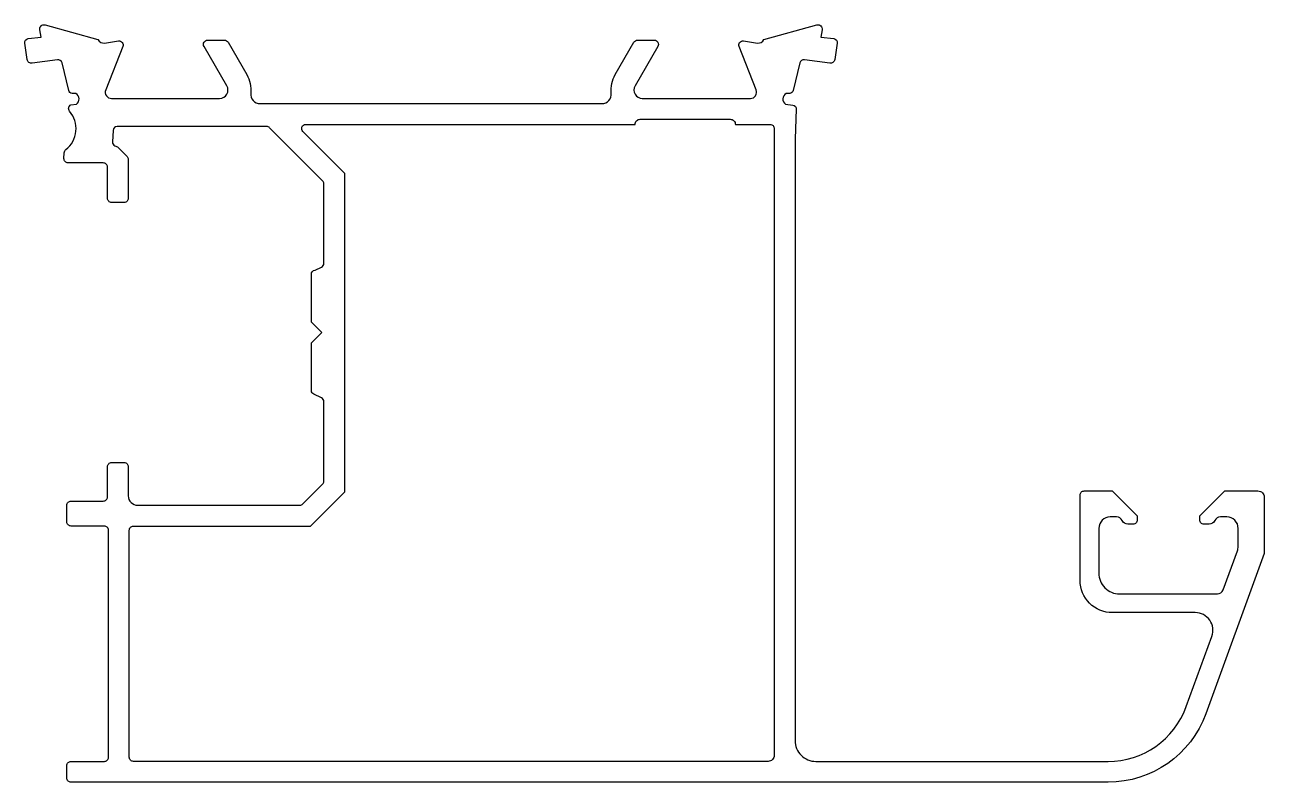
# Model space of a CAD drawing. Extents: x 941.1 to 1000.6, y -14.1 to 22.3.
import ezdxf

# ---------------------------------------------------------------- set-up
doc = ezdxf.new("R2010")
doc.units = 0
doc.header["$LTSCALE"] = 15
doc.layers.get('0').update_dxf_attribs({"linetype": 'CONTINUOUS'})

msp = doc.modelspace()

# ---------------------------------------------------------------- linework, layer by layer
msp.add_lwpolyline([(977.843, 19.042), (977.843, 19.042), (977.665, 19.037, 0.559857), (977.639, 18.527), (977.992, 18.486), (977.993, 18.486, -0.369591), (978.153, 18.282), (978.095, 16.869), (978.095, -12.06, 0.414214), (979.095, -13.06), (993.137, -13.06, 0.315299), (996.896, -10.428), (998.125, -7.05, 0.520567), (997.326, -5.91), (993.342, -5.91, -0.414214), (991.792, -4.36), (991.792, -0.26, -0.414214), (991.992, -0.06), (993.342, -0.06), (994.542, -1.26), (994.542, -1.46, -0.414214), (994.342, -1.66), (994.092, -1.66, -0.293253), (993.819, -1.485, 0.293253), (993.546, -1.31), (993.242, -1.31, 0.414214), (992.692, -1.86), (992.692, -4.01, 0.414214), (993.692, -5.01), (998.391, -5.01, 0.315299), (998.673, -4.812), (999.352, -2.947, 0.087489), (999.392, -2.725), (999.392, -1.86, 0.414214), (998.842, -1.31), (998.537, -1.31, 0.293253), (998.264, -1.485, -0.293253), (997.992, -1.66), (997.742, -1.66, -0.414214), (997.542, -1.46), (997.542, -1.26), (998.742, -0.06), (1000.342, -0.06, -0.414214), (1000.642, -0.36), (1000.642, -3.06), (997.835, -10.77, -0.315299), (993.137, -14.06), (943.3, -14.06, -0.414214), (943.1, -13.86), (943.1, -13.26, -0.414214), (943.3, -13.06), (944.9, -13.06, 0.414214), (945.1, -12.86), (945.1, -1.947, 0.414214), (944.9, -1.747), (943.3, -1.747, -0.414214), (943.1, -1.547), (943.1, -0.747, -0.414214), (943.3, -0.547), (944.85, -0.547, 0.414214), (945.05, -0.347), (945.05, 1.103, -0.414214), (945.25, 1.303), (945.85, 1.303, -0.414214), (946.05, 1.103), (946.05, -0.297, 0.414214), (946.5, -0.747), (954.303, -0.747, 0.198912), (954.444, -0.688), (955.391, 0.259, 0.198912), (955.45, 0.4), (955.45, 4.229, 0.291342), (955.335, 4.41), (954.965, 4.583, -0.291342), (954.85, 4.764), (954.85, 7.053), (955.35, 7.553), (954.85, 8.053), (954.85, 10.353, -0.377964), (955.025, 10.552), (955.335, 10.696, 0.291342), (955.45, 10.878), (955.45, 14.706, 0.198912), (955.391, 14.848), (952.844, 17.395, 0.198912), (952.703, 17.453), (946.25, 17.453), (945.518, 17.453, 0.398773), (945.318, 17.264), (945.289, 16.714, 0.31074), (945.408, 16.521, -0.153705), (945.564, 16.445), (945.991, 16.017, -0.198912), (946.05, 15.876), (946.05, 14.003, -0.414214), (945.85, 13.803), (945.25, 13.803, -0.414214), (945.05, 14.003), (945.05, 15.503, 0.414214), (944.85, 15.703), (943.159, 15.703, -0.429824), (942.96, 15.914), (942.975, 16.196, -0.215978), (943.051, 16.343, 0.426306), (943.232, 18.188, -0.485028), (943.293, 18.497), (943.555, 18.527, 0.559912), (943.529, 19.037), (943.351, 19.042, -0.30129), (943.188, 19.192), (942.866, 20.506, 0.381106), (942.646, 20.656), (941.43, 20.502, -0.426464), (941.195, 20.67), (941.079, 21.461, -0.402069), (941.239, 21.686), (941.866, 21.748), (941.799, 22.105, -0.555633), (942.049, 22.335), (944.594, 21.63, 0.324274), (944.906, 21.467), (945.576, 21.565, -0.57735), (945.791, 21.294), (944.966, 19.214, 0.529705), (945.245, 18.803), (950.442, 18.803, 0.57735), (950.788, 19.403), (949.691, 21.303, -0.57735), (949.864, 21.603), (950.673, 21.603, -0.267949), (950.846, 21.503), (951.741, 19.953, -0.157878), (951.934, 19.05, 0.444637), (952.382, 18.553), (968.812, 18.553, 0.444637), (969.26, 19.05, -0.157878), (969.453, 19.953), (970.348, 21.503, -0.267949), (970.521, 21.603), (971.33, 21.603, -0.57735), (971.503, 21.303), (970.406, 19.403, 0.57735), (970.752, 18.803), (975.95, 18.803, 0.529705), (976.228, 19.214), (975.403, 21.294, -0.57735), (975.618, 21.565), (976.288, 21.467, 0.324274), (976.6, 21.63), (979.145, 22.335, -0.555633), (979.395, 22.105), (979.328, 21.748), (979.955, 21.686, -0.402069), (980.115, 21.461), (979.999, 20.67, -0.426464), (979.764, 20.502), (978.548, 20.656, 0.381106), (978.328, 20.506), (978.006, 19.192, -0.30129), (977.843, 19.042)], format="xyb")
msp.add_lwpolyline([(954.583, 17.553), (970.406, 17.553, -0.414214), (970.656, 17.803), (974.978, 17.803, -0.414214), (975.228, 17.553), (975.228, 17.553), (976.895, 17.553, -0.414214), (977.095, 17.353), (977.095, -12.76, -0.414214), (976.795, -13.06), (946.3, -13.06, -0.414214), (946.1, -12.86), (946.1, -1.947, -0.414214), (946.3, -1.747), (954.8, -1.747), (956.45, -0.097), (956.45, 15.203), (954.441, 17.212, -0.668179)], format="xyb", close=True)

doc.saveas('drawing.dxf')
